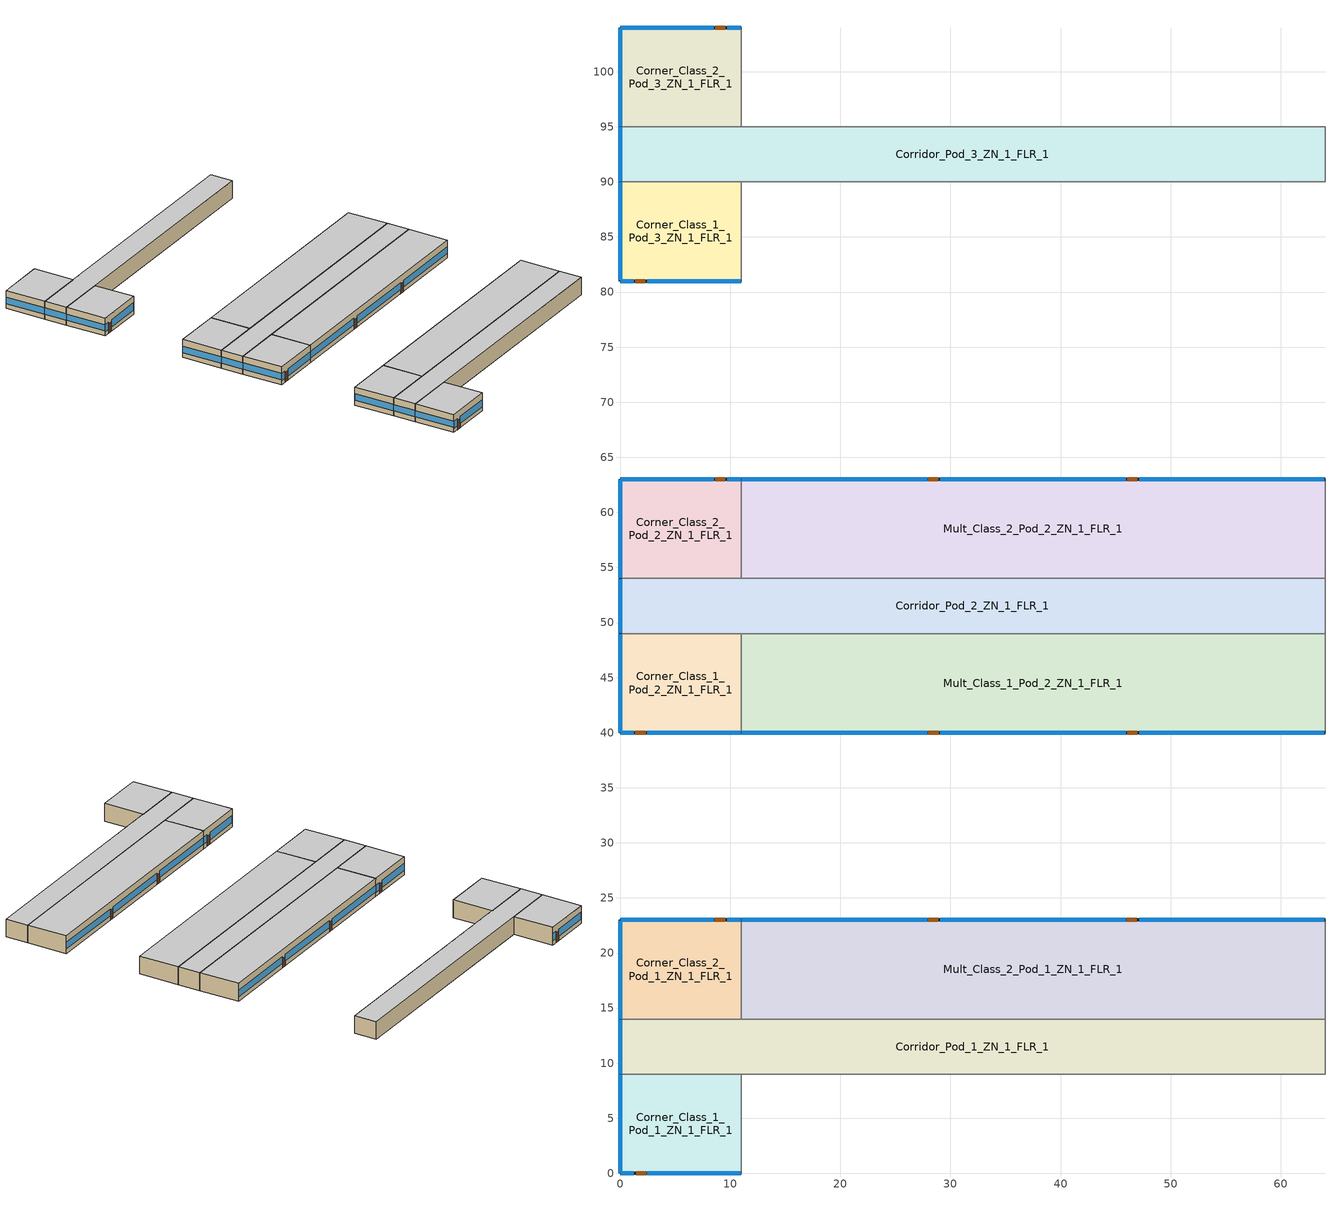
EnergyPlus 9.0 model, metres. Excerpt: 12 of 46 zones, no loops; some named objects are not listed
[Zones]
Corner_Class_1_Pod_1_ZN_1_FLR_1
 floor ground (Corner_Class_1_Pod_1_ZN_1_FLR_1_Floor_Ffactor): 0,9 11,9 11,0 0,0 z0
 wall outside (nonres_ext_wall): 0,9 0,0 11,0 z0:4
 wall to Mult_Class_1_Pod_1_ZN_1_FLR_1 (int_wall): 11,0 11,9 z0:4
 wall to Corridor_Pod_1_ZN_1_FLR_1 (int_wall): 11,9 0,9 z0:4
 window (NonresWindow_U_0.57_SHGC_0.25): 0.05,0 1.27,0 / 2.49,0 10.95,0 z0.92:2.51; 0,8.95 0,0.05 z1.1:2.52
 door (Swinging Door_con): 1.46,0 2.37,0 z0:2.13
 ceiling to Corner_Class_1_Pod_1_ZN_1_FLR_2 (int_slab_ceiling): 0,0 11,0 11,9 0,9 z4
Corridor_Pod_1_ZN_1_FLR_1
 floor ground (Corridor_Pod_1_ZN_1_FLR_1_Floor_Ffactor): 0,14 64,14 64,9 0,9 z0
 wall outside (nonres_ext_wall): 0,14 0,9 z0:4
 wall to Mult_Class_1_Pod_1_ZN_1_FLR_1 (int_wall): 11,9 64,9 z0:4
 wall to Lobby_ZN_1_FLR_1 (int_wall): 64,9 64,14 z0:4
 wall to Mult_Class_2_Pod_1_ZN_1_FLR_1 (int_wall): 64,14 11,14 z0:4
 wall to Corner_Class_2_Pod_1_ZN_1_FLR_1 (int_wall): 11,14 0,14 z0:4
 window (NonresWindow_U_0.57_SHGC_0.25): 0,13.95 0,9.05 z1.1:2.53
 ceiling to Corridor_Pod_1_ZN_1_FLR_2 (int_slab_ceiling): 0,9 64,9 64,14 0,14 z4
Corner_Class_2_Pod_1_ZN_1_FLR_1
 floor ground (Corner_Class_2_Pod_1_ZN_1_FLR_1_Floor_Ffactor): 0,23 11,23 11,14 0,14 z0
 wall outside (nonres_ext_wall): 11,23 0,23 0,14 z0:4
 wall to Mult_Class_2_Pod_1_ZN_1_FLR_1 (int_wall): 11,14 11,23 z0:4
 window (NonresWindow_U_0.57_SHGC_0.25): 0,22.95 0,14.05 z1.1:2.52; 10.95,23 9.73,23 / 8.51,23 0.05,23 z0.92:2.51
 door (Swinging Door_con): 9.53,23 8.62,23 z0:2.13
 ceiling to Corner_Class_2_Pod_1_ZN_1_FLR_2 (int_slab_ceiling): 0,14 11,14 11,23 0,23 z4
Mult_Class_2_Pod_1_ZN_1_FLR_1
 floor ground (Mult_Class_2_Pod_1_ZN_1_FLR_1_Floor_Ffactor): 11,23 64,23 64,14 11,14 z0
 wall outside (nonres_ext_wall): 64,23 11,23 z0:4
 wall to Main_Corridor_ZN_1_FLR_1 (int_wall): 64,14 64,23 z0:4
 window (NonresWindow_U_0.57_SHGC_0.25): 63.95,23 47.13,23 / 45.91,23 29.09,23 / 27.87,23 11.05,23 z1.03:2.5
 door (Swinging Door_con): 46.93,23 46.01,23 / 28.91,23 28,23 z0:2.13
 ceiling to Mult_Class_2_Pod_1_ZN_1_FLR_2 (int_slab_ceiling): 11,14 64,14 64,23 11,23 z4
Corner_Class_1_Pod_2_ZN_1_FLR_1
 floor ground (Corner_Class_1_Pod_2_ZN_1_FLR_1_Floor_Ffactor): 0,49 11,49 11,40 0,40 z0
 wall outside (nonres_ext_wall): 0,49 0,40 11,40 z0:4
 wall to Mult_Class_1_Pod_2_ZN_1_FLR_1 (int_wall): 11,40 11,49 z0:4
 wall to Corridor_Pod_2_ZN_1_FLR_1 (int_wall): 11,49 0,49 z0:4
 window (NonresWindow_U_0.57_SHGC_0.25): 0,48.95 0,40.05 z1.1:2.52; 0.05,40 1.27,40 / 2.49,40 10.95,40 z0.92:2.51
 door (Swinging Door_con): 1.41,40 2.32,40 z0:2.13
 ceiling to Corner_Class_1_Pod_2_ZN_1_FLR_2 (int_slab_ceiling): 0,40 11,40 11,49 0,49 z4
Mult_Class_1_Pod_2_ZN_1_FLR_1
 floor ground (Mult_Class_1_Pod_2_ZN_1_FLR_1_Floor_Ffactor): 11,49 64,49 64,40 11,40 z0
 wall outside (nonres_ext_wall): 11,40 64,40 z0:4
 wall to Main_Corridor_ZN_1_FLR_1 (int_wall): 64,40 64,49 z0:4
 wall to Corridor_Pod_2_ZN_1_FLR_1 (int_wall): 64,49 11,49 z0:4
 window (NonresWindow_U_0.57_SHGC_0.25): 11.05,40 27.87,40 / 29.09,40 45.91,40 / 47.13,40 63.95,40 z1.03:2.5
 door (Swinging Door_con): 28,40 28.92,40 / 46.06,40 46.97,40 z0:2.13
 ceiling to Mult_Class_1_Pod_2_ZN_1_FLR_2 (int_slab_ceiling): 11,40 64,40 64,49 11,49 z4
Corridor_Pod_2_ZN_1_FLR_1
 floor ground (Corridor_Pod_2_ZN_1_FLR_1_Floor_Ffactor): 0,54 64,54 64,49 0,49 z0
 wall outside (nonres_ext_wall): 0,54 0,49 z0:4
 wall to Main_Corridor_ZN_1_FLR_1 (int_wall): 64,49 64,54 z0:4
 wall to Mult_Class_2_Pod_2_ZN_1_FLR_1 (int_wall): 64,54 11,54 z0:4
 wall to Corner_Class_2_Pod_2_ZN_1_FLR_1 (int_wall): 11,54 0,54 z0:4
 window (NonresWindow_U_0.57_SHGC_0.25): 0,53.95 0,49.05 z1.1:2.53
 ceiling to Corridor_Pod_2_ZN_1_FLR_2 (int_slab_ceiling): 0,49 64,49 64,54 0,54 z4
Corner_Class_2_Pod_2_ZN_1_FLR_1
 floor ground (Corner_Class_2_Pod_2_ZN_1_FLR_1_Floor_Ffactor): 0,63 11,63 11,54 0,54 z0
 wall outside (nonres_ext_wall): 11,63 0,63 0,54 z0:4
 wall to Mult_Class_2_Pod_2_ZN_1_FLR_1 (int_wall): 11,54 11,63 z0:4
 window (NonresWindow_U_0.57_SHGC_0.25): 0,62.95 0,54.05 z1.1:2.52; 10.95,63 9.73,63 / 8.51,63 0.05,63 z0.92:2.51
 door (Swinging Door_con): 9.57,63 8.65,63 z0:2.13
 ceiling to Corner_Class_2_Pod_2_ZN_1_FLR_2 (int_slab_ceiling): 0,54 11,54 11,63 0,63 z4
Mult_Class_2_Pod_2_ZN_1_FLR_1
 floor ground (Mult_Class_2_Pod_2_ZN_1_FLR_1_Floor_Ffactor): 11,63 64,63 64,54 11,54 z0
 wall outside (nonres_ext_wall): 64,63 11,63 z0:4
 wall to Main_Corridor_ZN_1_FLR_1 (int_wall): 64,54 64,63 z0:4
 window (NonresWindow_U_0.57_SHGC_0.25): 63.95,63 47.13,63 / 27.87,63 11.05,63 / 45.91,63 29.09,63 z1.03:2.5
 door (Swinging Door_con): 46.97,63 46.06,63 / 28.89,63 27.98,63 z0:2.13
 ceiling to Mult_Class_2_Pod_2_ZN_1_FLR_2 (int_slab_ceiling): 11,54 64,54 64,63 11,63 z4
Corner_Class_1_Pod_3_ZN_1_FLR_1
 floor ground (Corner_Class_1_Pod_3_ZN_1_FLR_1_Floor_Ffactor): 0,90 11,90 11,81 0,81 z0
 wall outside (nonres_ext_wall): 0,90 0,81 11,81 z0:4
 wall to Mult_Class_1_Pod_3_ZN_1_FLR_1 (int_wall): 11,81 11,90 z0:4
 wall to Corridor_Pod_3_ZN_1_FLR_1 (int_wall): 11,90 0,90 z0:4
 window (NonresWindow_U_0.57_SHGC_0.25): 0,89.95 0,81.05 z1.1:2.52; 0.05,81 1.27,81 / 2.49,81 10.95,81 z0.92:2.51
 door (Swinging Door_con): 1.4,81 2.31,81 z0:2.13
 ceiling to Corner_Class_1_Pod_3_ZN_1_FLR_2 (int_slab_ceiling): 0,81 11,81 11,90 0,90 z4
Corridor_Pod_3_ZN_1_FLR_1
 floor ground (Corridor_Pod_3_ZN_1_FLR_1_Floor_Ffactor): 0,95 64,95 64,90 0,90 z0
 wall outside (nonres_ext_wall): 0,95 0,90 z0:4
 wall to Mult_Class_1_Pod_3_ZN_1_FLR_1 (int_wall): 11,90 64,90 z0:4
 wall to Bathrooms_ZN_1_FLR_1 (int_wall): 64,90 64,95 z0:4
 wall to Mult_Class_2_Pod_3_ZN_1_FLR_1 (int_wall): 64,95 11,95 z0:4
 wall to Corner_Class_2_Pod_3_ZN_1_FLR_1 (int_wall): 11,95 0,95 z0:4
 window (NonresWindow_U_0.57_SHGC_0.25): 0,94.95 0,90.05 z1.1:2.53
 ceiling to Corridor_Pod_3_ZN_1_FLR_2 (int_slab_ceiling): 0,90 64,90 64,95 0,95 z4
Corner_Class_2_Pod_3_ZN_1_FLR_1
 floor ground (Corner_Class_2_Pod_3_ZN_1_FLR_1_Floor_Ffactor): 0,104 11,104 11,95 0,95 z0
 wall outside (nonres_ext_wall): 11,104 0,104 0,95 z0:4
 wall to Mult_Class_2_Pod_3_ZN_1_FLR_1 (int_wall): 11,95 11,104 z0:4
 window (NonresWindow_U_0.57_SHGC_0.25): 0,103.95 0,95.05 z1.1:2.52; 10.95,104 9.73,104 / 8.51,104 0.05,104 z0.92:2.51
 door (Swinging Door_con): 9.55,104 8.64,104 z0:2.13
 ceiling to Corner_Class_2_Pod_3_ZN_1_FLR_2 (int_slab_ceiling): 0,95 11,95 11,104 0,104 z4
[Building]
SchoolSecondary: North Axis {deg}=0; Terrain=City; Loads Convergence Tolerance Value=0.04; Temperature Convergence Tolerance Value {deltaC}=0.2; Solar Distribution=FullInteriorAndExterior; Maximum Number of Warmup Days=25; Minimum Number of Warmup Days=6
[Site:Location]
Site:Location=New.Delhi-Safdarjung.AP_Delhi_IND WMO=421820; Latitude {N+ S-}=28.58; Longitude {W- E+}=77.2; Time Zone Relative to GMT {GMT+/-}=5.5; Elevation {m}=216
[SizingPeriod:DesignDay] Day of Month=21; Dry-Bulb Temperature Range Modifier Type=DefaultMultipliers; Humidity Condition Type=Wetbulb; Barometric Pressure {Pa}=98757; Rain {Yes/No}=No; Snow on ground {Yes/No}=No; Daylight Savings Time Indicator=No
Name | Month | Day Type | Maximum Dry-Bulb Temperature {C} | Daily Dry-Bulb Temperature Range {C} | Wetbulb at Maximum Dry-Bulb {C} | Wind Speed {m/s} design conditions vs. traditional 6.71 m/s (15 mph) | Wind Direction {Degrees; N=0, S=180} | Solar Model Indicator | Clearness {0.0 to 1.1} | Wind Speed {m/s} design conditions vs. traditional 3.35 m/s (7mph) | ASHRAE Clear Sky Optical Depth for Beam Irradiance (taub) | ASHRAE Clear Sky Optical Depth for Diffuse Irradiance (taud)
New.Delhi-Safdarjung.AP_Delhi_IND Ann Htg 99.6% Condns DB | 1 | WinterDesignDay | 6.3 | 0 | 6.3 | 0.5 | 270 | ASHRAEClearSky | 0
New.Delhi-Safdarjung.AP_Delhi_IND Ann Clg .4% Condns DB=>MWB | 6 | SummerDesignDay | 42 | 9.7 | 22.2 |  | 320 | ASHRAETau |  | 3.2 | 1.021 | 1.179
[Site:WaterMainsTemperature]
Calculation Method=CORRELATION; Annual average outdoor air temperature {C}=24.8417; Maximum difference in monthly average outdoor air temperatures {C}=20.2
[Site:GroundTemperature:FCfactorMethod]
January Ground Temperature {C}=25.1; February Ground Temperature {C}=19.6; March Ground Temperature {C}=14.5; April Ground Temperature {C}=13.4; May Ground Temperature {C}=17; June Ground Temperature {C}=22.4; July Ground Temperature {C}=29.1; August Ground Temperature {C}=33; September Ground Temperature {C}=33.6; October Ground Temperature {C}=31.7; November Ground Temperature {C}=30; December Ground Temperature {C}=28.7
[Material:NoMass]
Opaque Door panel_con: MediumRough, 0.251572, 0.9, 0.7, 0.7
CP02 CARPET PAD: VeryRough, 0.21648, 0.9, 0.7, 0.8
Nonres_Exterior_Wall_Insulation: MediumSmooth, 1.03652, 0.9, 0.7, 0.7
[Construction]
Swinging Door_con: Opaque Door panel_con
InteriorFurnishings: Std Wood 6inch
int_wall: G01 13mm gypsum board, G01 13mm gypsum board
int_slab_ceiling: CP02 CARPET PAD, 100mm Normalweight concrete floor
nonres_ext_wall: F07 25mm stucco, G01 16mm gypsum board, Nonres_Exterior_Wall_Insulation, G01 16mm gypsum board
NonresWindow_U_0.57_SHGC_0.25: Nonres Window Glazing Layer
[Material]
Name | Roughness | Thickness {m} | Conductivity {W/m-K} | Density {kg/m3} | Specific Heat {J/kg-K} | Thermal Absorptance | Solar Absorptance | Visible Absorptance | Absorptance:Thermal | Absorptance:Solar | Absorptance:Visible
Std Wood 6inch | MediumSmooth | 0.15 | 0.12 | 540 | 1210 | 0.9 | 0.7 | 0.7
F07 25mm stucco | Smooth | 0.0254 | 0.72 | 1856 | 840 | 0.9 | 0.7 | 0.7
G01 13mm gypsum board | Smooth | 0.0127 | 0.16 | 800 | 1090 |  |  |  | 0.9 | 0.7 | 0.5
G01 16mm gypsum board | MediumSmooth | 0.0159 | 0.16 | 800 | 1090
100mm Normalweight concrete floor | MediumRough | 0.1016 | 2.31 | 2322 | 832
[WindowMaterial:SimpleGlazingSystem]
Nonres Window Glazing Layer: U-Factor {W/m2-K}=3.23661; Solar Heat Gain Coefficient=0.25; Visible Transmittance=0.275
[Construction:FfactorGroundFloor] F-Factor=1.26363
Name | Area | PerimeterExposed
Corner_Class_1_Pod_1_ZN_1_FLR_1_Floor_Ffactor; Corner_Class_2_Pod_1_ZN_1_FLR_1_Floor_Ffactor; Corner_Class_1_Pod_2_ZN_1_FLR_1_Floor_Ffactor; Corner_Class_2_Pod_2_ZN_1_FLR_1_Floor_Ffactor; Corner_Class_1_Pod_3_ZN_1_FLR_1_Floor_Ffactor; Corner_Class_2_Pod_3_ZN_1_FLR_1_Floor_Ffactor | 99 | 20
Corridor_Pod_1_ZN_1_FLR_1_Floor_Ffactor; Corridor_Pod_2_ZN_1_FLR_1_Floor_Ffactor; Corridor_Pod_3_ZN_1_FLR_1_Floor_Ffactor | 320 | 5
Mult_Class_2_Pod_1_ZN_1_FLR_1_Floor_Ffactor; Mult_Class_1_Pod_2_ZN_1_FLR_1_Floor_Ffactor; Mult_Class_2_Pod_2_ZN_1_FLR_1_Floor_Ffactor | 477 | 53
[Zone] Type=1; Multiplier=1; Ceiling Height {m}=4; Floor Area {m2}=autocalculate; Part of Total Floor Area=Yes
Name | Volume {m3}
Corner_Class_1_Pod_1_ZN_1_FLR_1; Corner_Class_2_Pod_1_ZN_1_FLR_1; Corner_Class_1_Pod_2_ZN_1_FLR_1; Corner_Class_2_Pod_2_ZN_1_FLR_1; Corner_Class_1_Pod_3_ZN_1_FLR_1; Corner_Class_2_Pod_3_ZN_1_FLR_1 | 396
Corridor_Pod_1_ZN_1_FLR_1; Corridor_Pod_2_ZN_1_FLR_1; Corridor_Pod_3_ZN_1_FLR_1 | 1280
Mult_Class_2_Pod_1_ZN_1_FLR_1; Mult_Class_1_Pod_2_ZN_1_FLR_1; Mult_Class_2_Pod_2_ZN_1_FLR_1 | 1908
[InternalMass] Construction=InteriorFurnishings
Name | Zone | Surface Area {m2}
Corner_Class_1_Pod_1_ZN_1_FLR_1_InternalMass_1 | Corner_Class_1_Pod_1_ZN_1_FLR_1 | 198
Corridor_Pod_1_ZN_1_FLR_1_InternalMass_1 | Corridor_Pod_1_ZN_1_FLR_1 | 640
Corner_Class_2_Pod_1_ZN_1_FLR_1_InternalMass_1 | Corner_Class_2_Pod_1_ZN_1_FLR_1 | 198
Mult_Class_2_Pod_1_ZN_1_FLR_1_InternalMass_1 | Mult_Class_2_Pod_1_ZN_1_FLR_1 | 954
Corner_Class_1_Pod_2_ZN_1_FLR_1_InternalMass_1 | Corner_Class_1_Pod_2_ZN_1_FLR_1 | 198
Mult_Class_1_Pod_2_ZN_1_FLR_1_InternalMass_1 | Mult_Class_1_Pod_2_ZN_1_FLR_1 | 954
Corridor_Pod_2_ZN_1_FLR_1_InternalMass_1 | Corridor_Pod_2_ZN_1_FLR_1 | 640
Corner_Class_2_Pod_2_ZN_1_FLR_1_InternalMass_1 | Corner_Class_2_Pod_2_ZN_1_FLR_1 | 198
Mult_Class_2_Pod_2_ZN_1_FLR_1_InternalMass_1 | Mult_Class_2_Pod_2_ZN_1_FLR_1 | 954
Corner_Class_1_Pod_3_ZN_1_FLR_1_InternalMass_1 | Corner_Class_1_Pod_3_ZN_1_FLR_1 | 198
Corridor_Pod_3_ZN_1_FLR_1_InternalMass_1 | Corridor_Pod_3_ZN_1_FLR_1 | 640
Corner_Class_2_Pod_3_ZN_1_FLR_1_InternalMass_1 | Corner_Class_2_Pod_3_ZN_1_FLR_1 | 198
[People] Number of People Schedule=BLDG_OCC_SCH; Fraction Radiant=0.3; Sensible Heat Fraction=AUTOCALCULATE; Activity Level Schedule=ACTIVITY_SCH; Enable ASHRAE 55 Comfort Warnings=No; Mean Radiant Temperature Calculation Type=ZoneAveraged; Work Efficiency Schedule=WORK_EFF_SCH; Clothing Insulation Calculation Method=ClothingInsulationSchedule; Clothing Insulation Schedule=CLOTHING_SCH; Air Velocity Schedule=AIR_VELO_SCH; Thermal Comfort Model 1 Type=FANGER
Name | Zone or ZoneList | Number of People Calculation Method | Zone Floor Area per Person {m2/person}
Corner_Class_1_Pod_1_ZN_1_FLR_1 | Corner_Class_1_Pod_1_ZN_1_FLR_1 | Area/Person | 2.654
Corridor_Pod_1_ZN_1_FLR_1 | Corridor_Pod_1_ZN_1_FLR_1 | People
Corner_Class_2_Pod_1_ZN_1_FLR_1 | Corner_Class_2_Pod_1_ZN_1_FLR_1 | Area/Person | 2.654
Mult_Class_2_Pod_1_ZN_1_FLR_1 | Mult_Class_2_Pod_1_ZN_1_FLR_1 | Area/Person | 2.654
Corner_Class_1_Pod_2_ZN_1_FLR_1 | Corner_Class_1_Pod_2_ZN_1_FLR_1 | Area/Person | 2.654
Mult_Class_1_Pod_2_ZN_1_FLR_1 | Mult_Class_1_Pod_2_ZN_1_FLR_1 | Area/Person | 2.654
Corridor_Pod_2_ZN_1_FLR_1 | Corridor_Pod_2_ZN_1_FLR_1 | People
Corner_Class_2_Pod_2_ZN_1_FLR_1 | Corner_Class_2_Pod_2_ZN_1_FLR_1 | Area/Person | 2.654
Mult_Class_2_Pod_2_ZN_1_FLR_1 | Mult_Class_2_Pod_2_ZN_1_FLR_1 | Area/Person | 2.654
Corner_Class_1_Pod_3_ZN_1_FLR_1 | Corner_Class_1_Pod_3_ZN_1_FLR_1 | Area/Person | 2.654
Corridor_Pod_3_ZN_1_FLR_1 | Corridor_Pod_3_ZN_1_FLR_1 | People
Corner_Class_2_Pod_3_ZN_1_FLR_1 | Corner_Class_2_Pod_3_ZN_1_FLR_1 | Area/Person | 2.654
[Lights] Design Level Calculation Method=Watts/Area; Return Air Fraction=0; Fraction Radiant=0.37; Fraction Visible=0.2; Fraction Replaceable=1; Return Air Fraction Calculated from Plenum Temperature=No
Name | Zone or ZoneList | Schedule | Watts per Zone Floor Area {W/m2}
Corner_Class_1_Pod_1_ZN_1_FLR_1_Lights | Corner_Class_1_Pod_1_ZN_1_FLR_1 | BLDG_LIGHT_CLASSROOM_SCH | 13.3472
Corridor_Pod_1_ZN_1_FLR_1_Lights | Corridor_Pod_1_ZN_1_FLR_1 | BLDG_LIGHT_CORRIDOR_SCH | 7.10418
Corner_Class_2_Pod_1_ZN_1_FLR_1_Lights | Corner_Class_2_Pod_1_ZN_1_FLR_1 | BLDG_LIGHT_CLASSROOM_SCH | 13.3472
Mult_Class_2_Pod_1_ZN_1_FLR_1_Lights | Mult_Class_2_Pod_1_ZN_1_FLR_1 | BLDG_LIGHT_CLASSROOM_SCH | 13.3472
Corner_Class_1_Pod_2_ZN_1_FLR_1_Lights | Corner_Class_1_Pod_2_ZN_1_FLR_1 | BLDG_LIGHT_CLASSROOM_SCH | 13.3472
Mult_Class_1_Pod_2_ZN_1_FLR_1_Lights | Mult_Class_1_Pod_2_ZN_1_FLR_1 | BLDG_LIGHT_CLASSROOM_SCH | 13.3472
Corridor_Pod_2_ZN_1_FLR_1_Lights | Corridor_Pod_2_ZN_1_FLR_1 | BLDG_LIGHT_CORRIDOR_SCH | 7.10418
Corner_Class_2_Pod_2_ZN_1_FLR_1_Lights | Corner_Class_2_Pod_2_ZN_1_FLR_1 | BLDG_LIGHT_CLASSROOM_SCH | 13.3472
Mult_Class_2_Pod_2_ZN_1_FLR_1_Lights | Mult_Class_2_Pod_2_ZN_1_FLR_1 | BLDG_LIGHT_CLASSROOM_SCH | 13.3472
Corner_Class_1_Pod_3_ZN_1_FLR_1_Lights | Corner_Class_1_Pod_3_ZN_1_FLR_1 | BLDG_LIGHT_CLASSROOM_SCH | 13.3472
Corridor_Pod_3_ZN_1_FLR_1_Lights | Corridor_Pod_3_ZN_1_FLR_1 | BLDG_LIGHT_CORRIDOR_SCH | 7.10418
Corner_Class_2_Pod_3_ZN_1_FLR_1_Lights | Corner_Class_2_Pod_3_ZN_1_FLR_1 | BLDG_LIGHT_CLASSROOM_SCH | 13.3472
[ElectricEquipment] Schedule=BLDG_EQUIP_SCH; Design Level Calculation Method=EquipmentLevel; Fraction Latent=0; Fraction Radiant=0.5; Fraction Lost=0
Name | Zone or ZoneList | Design Level {W}
Corner_Class_1_Pod_1_ZN_1_FLR_1_PlugMisc_Equip | Corner_Class_1_Pod_1_ZN_1_FLR_1 | 990
Corridor_Pod_1_ZN_1_FLR_1_PlugMisc_Equip | Corridor_Pod_1_ZN_1_FLR_1 | 1280
Corner_Class_2_Pod_1_ZN_1_FLR_1_PlugMisc_Equip | Corner_Class_2_Pod_1_ZN_1_FLR_1 | 990
Mult_Class_2_Pod_1_ZN_1_FLR_1_PlugMisc_Equip | Mult_Class_2_Pod_1_ZN_1_FLR_1 | 4770
Corner_Class_1_Pod_2_ZN_1_FLR_1_PlugMisc_Equip | Corner_Class_1_Pod_2_ZN_1_FLR_1 | 990
Mult_Class_1_Pod_2_ZN_1_FLR_1_PlugMisc_Equip | Mult_Class_1_Pod_2_ZN_1_FLR_1 | 4770
Corridor_Pod_2_ZN_1_FLR_1_PlugMisc_Equip | Corridor_Pod_2_ZN_1_FLR_1 | 1280
Corner_Class_2_Pod_2_ZN_1_FLR_1_PlugMisc_Equip | Corner_Class_2_Pod_2_ZN_1_FLR_1 | 990
Mult_Class_2_Pod_2_ZN_1_FLR_1_PlugMisc_Equip | Mult_Class_2_Pod_2_ZN_1_FLR_1 | 4770
Corner_Class_1_Pod_3_ZN_1_FLR_1_PlugMisc_Equip | Corner_Class_1_Pod_3_ZN_1_FLR_1 | 990
Corridor_Pod_3_ZN_1_FLR_1_PlugMisc_Equip | Corridor_Pod_3_ZN_1_FLR_1 | 1280
Corner_Class_2_Pod_3_ZN_1_FLR_1_PlugMisc_Equip | Corner_Class_2_Pod_3_ZN_1_FLR_1 | 990
[Daylighting:Controls] Daylighting Method=SplitFlux; Lighting Control Type=Stepped; Minimum Input Power Fraction for Continuous or ContinuousOff Dimming Control=0.3; Minimum Light Output Fraction for Continuous or ContinuousOff Dimming Control=0.2; Number of Stepped Control Steps=3; Probability Lighting will be Reset When Needed in Manual Stepped Control=1; Maximum Allowable Discomfort Glare Index=22; Illuminance Setpoint at Reference Point 1 {lux}=377; Illuminance Setpoint at Reference Point 2 {lux}=377
Name | Zone | Glare Calculation Daylighting Reference Point | Glare Calculation Azimuth Angle of View Direction Clockwise from Zone y-Axis {deg} | Daylighting Reference Point 1 | Fraction of Zone Controlled by Reference Point 1 | Daylighting Reference Point 2 | Fraction of Zone Controlled by Reference Point 2
Corner_Class_1_Pod_1_ZN_1_FLR_1_DaylCtrl | Corner_Class_1_Pod_1_ZN_1_FLR_1 | Corner_Class_1_Pod_1_ZN_1_FLR_1_DaylRefPt1 | 180 | Corner_Class_1_Pod_1_ZN_1_FLR_1_DaylRefPt1 | 0.56 | Corner_Class_1_Pod_1_ZN_1_FLR_1_DaylRefPt2 | 0.2
Corner_Class_2_Pod_1_ZN_1_FLR_1_DaylCtrl | Corner_Class_2_Pod_1_ZN_1_FLR_1 | Corner_Class_2_Pod_1_ZN_1_FLR_1_DaylRefPt1 | 270 | Corner_Class_2_Pod_1_ZN_1_FLR_1_DaylRefPt1 | 0.56 | Corner_Class_2_Pod_1_ZN_1_FLR_1_DaylRefPt2 | 0.2
Mult_Class_2_Pod_1_ZN_1_FLR_1_DaylCtrl | Mult_Class_2_Pod_1_ZN_1_FLR_1 | Mult_Class_2_Pod_1_ZN_1_FLR_1_DaylRefPt1 | 0 | Mult_Class_2_Pod_1_ZN_1_FLR_1_DaylRefPt1 | 0.28 | Mult_Class_2_Pod_1_ZN_1_FLR_1_DaylRefPt2 | 0.28
Corner_Class_1_Pod_2_ZN_1_FLR_1_DaylCtrl | Corner_Class_1_Pod_2_ZN_1_FLR_1 | Corner_Class_1_Pod_2_ZN_1_FLR_1_DaylRefPt1 | 180 | Corner_Class_1_Pod_2_ZN_1_FLR_1_DaylRefPt1 | 0.56 | Corner_Class_1_Pod_2_ZN_1_FLR_1_DaylRefPt2 | 0.2
Mult_Class_1_Pod_2_ZN_1_FLR_1_DaylCtrl | Mult_Class_1_Pod_2_ZN_1_FLR_1 | Mult_Class_1_Pod_2_ZN_1_FLR_1_DaylRefPt1 | 180 | Mult_Class_1_Pod_2_ZN_1_FLR_1_DaylRefPt1 | 0.28 | Mult_Class_1_Pod_2_ZN_1_FLR_1_DaylRefPt2 | 0.28
Corner_Class_2_Pod_2_ZN_1_FLR_1_DaylCtrl | Corner_Class_2_Pod_2_ZN_1_FLR_1 | Corner_Class_2_Pod_2_ZN_1_FLR_1_DaylRefPt1 | 270 | Corner_Class_2_Pod_2_ZN_1_FLR_1_DaylRefPt1 | 0.56 | Corner_Class_2_Pod_2_ZN_1_FLR_1_DaylRefPt2 | 0.2
Mult_Class_2_Pod_2_ZN_1_FLR_1_DaylCtrl | Mult_Class_2_Pod_2_ZN_1_FLR_1 | Mult_Class_2_Pod_2_ZN_1_FLR_1_DaylRefPt1 | 0 | Mult_Class_2_Pod_2_ZN_1_FLR_1_DaylRefPt1 | 0.28 | Mult_Class_2_Pod_2_ZN_1_FLR_1_DaylRefPt2 | 0.28
Corner_Class_1_Pod_3_ZN_1_FLR_1_DaylCtrl | Corner_Class_1_Pod_3_ZN_1_FLR_1 | Corner_Class_1_Pod_3_ZN_1_FLR_1_DaylRefPt1 | 180 | Corner_Class_1_Pod_3_ZN_1_FLR_1_DaylRefPt1 | 0.56 | Corner_Class_1_Pod_3_ZN_1_FLR_1_DaylRefPt2 | 0.2
Corner_Class_2_Pod_3_ZN_1_FLR_1_DaylCtrl | Corner_Class_2_Pod_3_ZN_1_FLR_1 | Corner_Class_2_Pod_3_ZN_1_FLR_1_DaylRefPt1 | 270 | Corner_Class_2_Pod_3_ZN_1_FLR_1_DaylRefPt1 | 0.56 | Corner_Class_2_Pod_3_ZN_1_FLR_1_DaylRefPt2 | 0.2
[ZoneInfiltration:DesignFlowRate] Schedule=INFIL_SCH_PNNL; Design Flow Rate Calculation Method=Flow/ExteriorArea; Flow per Exterior Surface Area {m3/s-m2}=0.00056896; Constant Term Coefficient=0; Temperature Term Coefficient=0; Velocity Term Coefficient=0.224; Velocity Squared Term Coefficient=0
Name | Zone or ZoneList
Corner_Class_1_Pod_1_ZN_1_FLR_1_Infiltration | Corner_Class_1_Pod_1_ZN_1_FLR_1
Corridor_Pod_1_ZN_1_FLR_1_Infiltration | Corridor_Pod_1_ZN_1_FLR_1
Corner_Class_2_Pod_1_ZN_1_FLR_1_Infiltration | Corner_Class_2_Pod_1_ZN_1_FLR_1
Mult_Class_2_Pod_1_ZN_1_FLR_1_Infiltration | Mult_Class_2_Pod_1_ZN_1_FLR_1
Corner_Class_1_Pod_2_ZN_1_FLR_1_Infiltration | Corner_Class_1_Pod_2_ZN_1_FLR_1
Mult_Class_1_Pod_2_ZN_1_FLR_1_Infiltration | Mult_Class_1_Pod_2_ZN_1_FLR_1
Corridor_Pod_2_ZN_1_FLR_1_Infiltration | Corridor_Pod_2_ZN_1_FLR_1
Corner_Class_2_Pod_2_ZN_1_FLR_1_Infiltration | Corner_Class_2_Pod_2_ZN_1_FLR_1
Mult_Class_2_Pod_2_ZN_1_FLR_1_Infiltration | Mult_Class_2_Pod_2_ZN_1_FLR_1
Corner_Class_1_Pod_3_ZN_1_FLR_1_Infiltration | Corner_Class_1_Pod_3_ZN_1_FLR_1
Corridor_Pod_3_ZN_1_FLR_1_Infiltration | Corridor_Pod_3_ZN_1_FLR_1
Corner_Class_2_Pod_3_ZN_1_FLR_1_Infiltration | Corner_Class_2_Pod_3_ZN_1_FLR_1
[Exterior:Lights] Control Option=AstronomicalClock
Name | Schedule | Design Level {W}
Exterior_Lights_a | Exterior_lighting_schedule_a | 441.8
Exterior_Lights_b | Exterior_lighting_schedule_b | 8552
[AvailabilityManager:NightCycle] Applicability Schedule=Always_On; Fan Schedule=HVACOperationSchd; Control Type=CycleOnAny; Thermostat Tolerance {deltaC}=1; Cycling Run Time Control Type=FixedRunTime; Cycling Run Time {s}=1800
VAV_POD_1 Availability Manager; VAV_POD_2 Availability Manager; VAV_POD_3 Availability Manager; VAV_OTHER Availability Manager; PSZ-AC_1:5 Availability Manager; PSZ-AC_2:6 Availability Manager; PSZ-AC_3:7 Availability Manager; PSZ-AC_4:8 Availability Manager; PSZ-AC_5:9 Availability Manager
[Refrigeration:CompressorRack] Heat Rejection Location=ZONE; Design Condenser Fan Power {W}=750; Condenser Type=AIRCOOLED
Name | Design Compressor Rack COP {W/W} | Compressor Rack COP Function of Temperature Curve | Condenser Fan Power Function of Temperature Curve | Refrigeration Case Name or WalkIn Name or CaseAndWalkInList
RACK1 | 1.5 | RACK1_RackCOPfTCurve | RACK1_RackCondFanCurve2 | RACK1CaseList
RACK2 | 3 | RACK2_RackCOPfTCurve |  | RACK2CaseList
[EnergyManagementSystem:Sensor]
Name | Output:Variable or Output:Meter | Output:Variable or Output:Meter Index Key
Facility_Int_LTG | InteriorLights:Electricity
OAT_F | Site Outdoor Air Drybulb Temperature
OAT | Site Outdoor Air Drybulb Temperature | Environment
[EnergyManagementSystem:GlobalVariable]
Wired_LTG
BoilerType; CapRated; EtRated; PLRx; Ecx; SkinLossRate
[EnergyManagementSystem:Program]
Transformer_Load_Prog: SET Wired_LTG = Facility_Int_LTG*0.0194
SetBoilerPar: SET CapRated =  498018.91; SET EtRated =  0.8; SET CapRated = (CapRated *3.412)/1000; SET SkinLossRate = 0.02; SET BoilerType = 1; IF BoilerType  == 1; IF CapRated >10000; SET PLRx = 0.2; ELSEIF CapRated >5000; SET PLRx = 0.25; ELSEIF CapRated >1000; SET PLRx = 0.33; ELSE; SET BoilerType = 2; SET PLRx = 0.2; ENDIF; ELSE; SET PLRx = 0.2; ENDIF; IF BoilerType == 1; SET CurveX = 0.975 + 0.305 * PLRx - 0.527 * (PLRx^2) + 0.249 * (PLRx^3); ELSE; SET CurveX = 0.907 + 0.320 * PLRx - 0.420 * (PLRx^2) + 0.193 * (PLRx^3); ENDIF; SET LoadX = CapRated * PLRx; SET Etx = CurveX * EtRated; SET InputEx = LoadX/Etx; SET SkinEx = CapRated * SkinLossRate; SET Ecx = (LoadX + SkinEx)/InputEx
SetBoilerCurve: IF BoilerPLR >= PLRx; IF BoilerType == 1; SET BoilerCurve = 0.975 + 0.305*BoilerPLR - 0.527*(BoilerPLR^2) + 0.249*(BoilerPLR^3); ELSE; SET BoilerCurve = 0.907 + 0.320*BoilerPLR - 0.420*(BoilerPLR^2) + 0.193*(BoilerPLR^3); ENDIF; ELSE; IF BoilerPLR == 0; SET BoilerCurve = NULL; ELSE; IF BoilerPLR <0.05; SET BoilerCurve = (0.05/(0.05 + SkinLossRate)) * (Ecx/EtRated); ELSE; SET BoilerCurve = (BoilerPLR/(BoilerPLR + SkinLossRate)) * (Ecx/EtRated); ENDIF; ENDIF; ENDIF
OA_BASED_OPTIMUM_START_EMS_Program: IF DaylightSavings==0 && DayOfWeek>1 && DayOfWeek<7 && Hour==6 && OAT<23.9 && OAT>1.7; SET CLGSETP_SCH_Actuator = 29.44; SET HTGSETP_SCH_Actuator = 15.6; ELSEIF DaylightSavings==1 && DayOfWeek>1 && DayOfWeek<7 && Hour==5 && OAT<23.9 && OAT>1.7; SET CLGSETP_SCH_Actuator = 29.44; SET HTGSETP_SCH_Actuator = 15.6; ELSE; SET CLGSETP_SCH_Actuator = NULL; SET HTGSETP_SCH_Actuator = NULL; ENDIF
[EnergyManagementSystem:ProgramCallingManager]
Transformer_Load_Prog_Manager: AfterPredictorAfterHVACManagers; Transformer_Load_Prog
BoilerParManager: BeginNewEnvironment; SetBoilerPar
BoilerCurveManager: InsideHVACSystemIterationLoop; SetBoilerCurve
OA_BASED_OPTIMUM_START_EMS_Program Manager: BeginTimestepBeforePredictor; OA_BASED_OPTIMUM_START_EMS_Program
[EnergyManagementSystem:OutputVariable]
Wired_LTG: EMS Variable=Wired_LTG; Type of Data in Variable=Summed; Update Frequency=ZoneTimeStep; Units=J
[ElectricLoadCenter:Transformer]
Transformer 1: Availability Schedule=Always_On; Transformer Usage=PowerInFromGrid; Rated Capacity {VA}=225000; Phase=3; Conductor Material=Aluminum; Full Load Temperature Rise {C}=150; Fraction of Eddy Current Losses=0.1; Performance Input Method=NominalEfficiency; Nameplate Efficiency=0.985; Per Unit Load for Nameplate Efficiency=0.35; Reference Temperature for Nameplate Efficiency {C}=75; Consider Transformer Loss for Utility Cost=Yes; Meter 1=Wired_LTG_Electricity; Meter 2=Wired_INT_EQUIP
[EnergyManagementSystem:Actuator]
Name | Actuated Component Unique | Actuated Component Type | Actuated Component Control Type
BoilerCurve | HEATSYS1 BOILER EFFICIENCY CURVE | Curve | Curve Result
CLGSETP_SCH_Actuator | CLGSETP_SCH_Yes_Optimum | Schedule:Compact | Schedule Value
HTGSETP_SCH_Actuator | HTGSETP_SCH_Yes_Optimum | Schedule:Compact | Schedule Value
[Schedule:Compact]
BLDG_LIGHT_CLASSROOM_SCH: Through: 6/30, For: Weekdays, Until: 7:00, 0.1773, Until: 8:00, 0.9, Until: 21:00, 0.598291, Until: 24:00, 0.1773, For: SummerDesignDay, Until: 24:00, 1, For: WinterDesignDay, Until: 24:00, 0, For: WeekEnds Holidays AllOtherDays, Until: 24:00, 0.1773, Through: 9/1, For: Weekdays, Until: 8:00, 0.1773, Until: 20:00, 0.332384, Until: 21:00, 0.117863, Until: 24:00, 0.1773, For: SummerDesignDay, Until: 24:00, 1, For: WinterDesignDay, Until: 24:00, 0, For: WeekEnds Holidays AllOtherDays, Until: 24:00, 0.1773, Through: 12/31, For: Weekdays, Until: 7:00, 0.1773, Until: 8:00, 0.9, Until: 21:00, 0.598291, Until: 24:00, 0.1773, For: SummerDesignDay, Until: 24:00, 1, For: WinterDesignDay, Until: 24:00, 0, For: WeekEnds Holidays AllOtherDays, Until: 24:00, 0.1773
BLDG_LIGHT_CORRIDOR_SCH: Through: 6/30, For: Weekdays, Until: 7:00, 0.1773, Until: 8:00, 0.9, Until: 21:00, 0.551772, Until: 24:00, 0.1773, For: SummerDesignDay, Until: 24:00, 1, For: WinterDesignDay, Until: 24:00, 0, For: WeekEnds Holidays AllOtherDays, Until: 24:00, 0.1773, Through: 9/1, For: Weekdays, Until: 8:00, 0.1773, Until: 20:00, 0.30654, Until: 21:00, 0.108699, Until: 24:00, 0.1773, For: SummerDesignDay, Until: 24:00, 1, For: WinterDesignDay, Until: 24:00, 0, For: WeekEnds Holidays AllOtherDays, Until: 24:00, 0.1773, Through: 12/31, For: Weekdays, Until: 7:00, 0.1773, Until: 8:00, 0.9, Until: 21:00, 0.551772, Until: 24:00, 0.1773, For: SummerDesignDay, Until: 24:00, 1, For: WinterDesignDay, Until: 24:00, 0, For: WeekEnds Holidays AllOtherDays, Until: 24:00, 0.1773
BLDG_EQUIP_SCH: Through: 6/30, For: SummerDesignDay, Until: 08:00, 0.35, Until: 17:00, 0.95, Until: 24:00, 0.35, For: WinterDesignDay, Until: 24:00, 0.35, For: Weekdays, Until: 08:00, 0.295624, Until: 17:00, 0.90367, Until: 21:00, 0.332931, Until: 24:00, 0.295624, For: WeekEnds Holidays AllOtherDays, Until: 24:00, 0.295624, Through: 9/1, For: SummerDesignDay, Until: 08:00, 0.25, Until: 17:00, 0.5, Until: 24:00, 0.25, For: WinterDesignDay, Until: 24:00, 0.25, For: Weekdays, Until: 08:00, 0.21116, Until: 17:00, 0.475616, Until: 21:00, 0.237808, Until: 24:00, 0.21116, For: WeekEnds Holidays AllOtherDays, Until: 24:00, 0.21116, Through: 12/31, For: SummerDesignDay, Until: 08:00, 0.35, Until: 17:00, 0.95, Until: 24:00, 0.35, For: WinterDesignDay, Until: 24:00, 0.35, For: Weekdays, Until: 08:00, 0.295624, Until: 17:00, 0.90367, Until: 21:00, 0.332931, Until: 24:00, 0.295624, For: WeekEnds Holidays AllOtherDays, Until: 24:00, 0.295624
BLDG_OCC_SCH: Through: 6/15, For: Weekdays, Until: 08:00, 0, Until: 16:00, 0.95, Until: 21:00, 0.15, Until: 24:00, 0, For: SummerDesignDay, Until: 08:00, 1e-09, Until: 16:00, 0.95, Until: 21:00, 0.15, Until: 24:00, 1e-09, For: WeekEnds WinterDesignDay Holidays AllOtherDays, Until: 24:00, 0, Through: 9/15, For: Weekdays, Until: 08:00, 0, Until: 16:00, 0.15, Until: 21:00, 0.15, Until: 24:00, 0, For: SummerDesignDay, Until: 08:00, 1e-09, Until: 16:00, 0.15, Until: 21:00, 0.15, Until: 24:00, 1e-09, For: WeekEnds WinterDesignDay Holidays AllOtherDays, Until: 24:00, 0, Through: 12/31, For: Weekdays, Until: 08:00, 0, Until: 16:00, 0.95, Until: 21:00, 0.15, Until: 24:00, 0, For: SummerDesignDay, Until: 08:00, 1e-09, Until: 16:00, 0.95, Until: 21:00, 0.15, Until: 24:00, 1e-09, For: WeekEnds WinterDesignDay Holidays AllOtherDays, Until: 24:00, 0
INFIL_SCH_PNNL: Through: 12/31, For: Weekdays SummerDesignDay, Until: 07:00, 1, Until: 21:00, 0.25, Until: 24:00, 1, For: WeekEnds WinterDesignDay Holidays AllOtherDays, Until: 24:00, 1
ALWAYS_ON: Through: 12/31, For: AllDays, Until: 24:00, 1
WORK_EFF_SCH: Through: 12/31, For: AllDays, Until: 24:00, 0
AIR_VELO_SCH: Through: 12/31, For: AllDays, Until: 24:00, 0.2
CLOTHING_SCH: Through: 04/30, For: AllDays, Until: 24:00, 1.1, Through: 09/30, For: AllDays, Until: 24:00, 0.6, Through: 12/31, For: AllDays, Until: 24:00, 1.1
HVACOperationSchd: Through: 12/31, For: Weekdays SummerDesignDay WinterDesignDay, Until: 07:00, 0, Until: 21:00, 1, Until: 24:00, 0, For: WeekEnds Holidays AllOtherDays, Until: 24:00, 0
HTGSETP_SCH_YES_OPTIMUM: Through: 12/31, For: SummerDesignDay, Until: 24:00, 15.6, For: WinterDesignDay, Until: 24:00, 21, For: Weekdays, Until: 06:00, 15.6, Until: 07:00, 17.8, Until: 08:00, 20, Until: 21:00, 21, Until: 24:00, 15.6, For: WeekEnds Holidays AllOtherDays, Until: 24:00, 15.6
CLGSETP_SCH_YES_OPTIMUM: Through: 12/31, For: SummerDesignDay, Until: 24:00, 24, For: WinterDesignDay, Until: 24:00, 29.44, For: Weekdays, Until: 06:00, 29.44, Until: 07:00, 27.8, Until: 08:00, 25.6, Until: 21:00, 24, Until: 24:00, 29.44, For: WeekEnds Holidays AllOtherDays, Until: 24:00, 29.44
ACTIVITY_SCH: Through: 12/31, For: AllDays, Until: 24:00, 120
Exterior_lighting_schedule_a: Through:12/31, For:AllDays, Until: 06:00, 0, Until: 24:00, 1
Exterior_lighting_schedule_b: Through:12/31, For:AllDays, Until: 06:00, 0.7, Until: 24:00, 1
[Curve:Quadratic]
Name | Coefficient1 Constant | Coefficient2 x | Coefficient3 x**2 | Minimum Value of x | Maximum Value of x
HeatSys1 Boiler Efficiency Curve | 1 | 0 | 0 | 0 | 1
RACK1_RackCOPfTCurve | 1.7603 | -0.0377 | 0.0004 | 10 | 35
RACK1_RackCondFanCurve2 | 0 | 0.0286 | 0 | 0 | 35
RACK2_RackCOPfTCurve | 1 | 0 | 0 | 0 | 50
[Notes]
The DOE Prototype Building Models were developed by Pacific Northwest National Laboratory (PNNL), under contract with the U.S.
Department of Energy (DOE).  These building models were derived from DOE's Commercial Reference Building Models with modifications
based on input from the ASHRAE Standard 90.1 committee, the Advanced Energy Design Guide series, and building industry experts. The
prototypes models were developed to quantify energy saving impacts from newly published editions of ASHRAE Standard 90.1, 189.1, IECC,
and other energy codes and standards.  The basic building descriptions can be found in the Scorecards posted at www.energycodes.gov
website. The recommended citation of the prototype models is
DOE and PNNL. 2020. Commercial Prototype Building Models, Richland, WA, Pacific Northwest National Laboratory. Available at https://www.energycodes.gov/development/commercial/prototype_models.
Detailed descriptions of the prototype model development and addenda modeling strategies can be found in the following  reports:
DOE, 2020. Preliminary Energy Savings Analysis: ANSI/ASHRAE/IES Standard 90.1-2019. Report prepared by Zhang, J., M. Rosenberg, J.
Lerond, Y. Xie, Nambia, C., Y. Chen, R. Hart, M. Halverson, D. Maddox, and S. Goel, Richland, WA, Pacific Northwest National Laboratory.
Zhang, J., Y. Chen, Y. Xie, M. Rosenberg, R. Hart. Energy and Energy Cost Savings Analysis of the 2018 IECC for Commercial Buildings.
2018. PNNL-28125. Richland, WA: Pacific Northwest National Laboratory.
DOE. 2017. Energy Savings Analysis: ANSI/ASHRAE/IES Standard 90.1-2016. Prepared by Athalye, R.A, M.A. Halverson, M.I. Rosenberg, B. Liu,
J. Zhang, R. Hart, V.V. Mendon, S. Goel, Y. Chen, Y. Xie, and M. Zhao, Richland, WA, Pacific Northwest National Laboratory. https://www.energycodes.gov/sites/default/files/documents/02202018_Standard_90.1-2016_Determination_TSD.pdf.
Zhang, J., Y. Xie, R.A. Athalye, J. Zhuge, M. Rosenberg, R. Hart, and B. Liu. Energy and Energy Cost Savings Analysis of the 2015 IECC
for Commercial Buildings. 2015. PNNL-24269 Rev. 1. Richland, WA: Pacific Northwest National
Laboratory. https://www.energycodes.gov/sites/default/files/documents/2015_IECC_Commercial_Analysis.pdf.
Halverson M.A., M.I. Rosenberg, W. Wang, J. Zhang, V.V. Mendon, R.A. Athalye, Y. Xie, R. Hart, S. Goel, 2014. ANSI/ASHRAE/IES Standard
90.1-2013 Determination of Energy Savings: Quantitative Analysis, PNNL-23479. Richland, WA: Pacific Northwest National Laboratory. https://www.energycodes.gov/sites/default/files/documents/901-2013_finalCommercialDeterminationQuantitativeAnalysis_TSD_0.pdf.
Goel S., R.A. Athalye, W. Wang, J. Zhang, M.I. Rosenberg, Y. Xie, and R. Hart, et al. 2014. Enhancements to ASHRAE Standard 90.1
Prototype Building Models. PNNL-23269. Richland, WA: Pacific Northwest National Laboratory. https://www.pnnl.gov/main/publications/external/technical_reports/PNNL-23269.pdf.
Zhang J., R.A. Athalye, R. Hart, M.I. Rosenberg, Y. Xie, S. Goel, and V.V. Mendon, et al. 2013. Energy and Energy Cost Savings Analysis
of the IECC for Commercial Buildings. PNNL-22760. Richland, WA: Pacific Northwest National Laboratory. http://www.pnnl.gov/main/publications/external/technical_reports/PNNL-22760.pdf.
Thornton B.A., M.I. Rosenberg, E.E. Richman, W. Wang, Y. Xie, J. Zhang, H. Cho, VV Mendon, R.A. Athalye, and B. Liu. 2011. Achieving
the 30% Goal: Energy and Cost Savings Analysis of ASHRAE Standard 90.1-2010. PNNL-20405. Richland, WA: Pacific Northwest National
Laboratory.  https://www.energycodes.gov/sites/default/files/documents/BECP_Energy_Cost_Savings_STD2010_May2011_v00.pdf.
WeatherFile:  IND_Delhi_New.Delhi-Safdarjung.AP.421820_IWEC2.epw
BEGIN ECONOMIZER MAP
Economizer Name, DX COIL Name
PSZ-AC_1:5_OA_Controller, PSZ-AC_1:5_CoolC DXCoil
PSZ-AC_2:6_OA_Controller, PSZ-AC_2:6_CoolC DXCoil
PSZ-AC_3:7_OA_Controller, PSZ-AC_3:7_CoolC DXCoil
PSZ-AC_4:8_OA_Controller, PSZ-AC_4:8_CoolC DXCoil
PSZ-AC_5:9_OA_Controller, PSZ-AC_5:9_CoolC DXCoil
END ECONOMIZER MAP
BEGIN EMS PROGRAM MAP
EMS PROGRAM, DX COIL Name
PSZ-AC_1:5, PSZ-AC_1:5_COOLC DXCOIL
PSZ-AC_2:6, PSZ-AC_2:6_COOLC DXCOIL
PSZ-AC_3:7, PSZ-AC_3:7_COOLC DXCOIL
PSZ-AC_4:8, PSZ-AC_4:8_COOLC DXCOIL
PSZ-AC_5:9, PSZ-AC_5:9_COOLC DXCOIL
END EMS PROGRAM MAP
GPARM parameters as input:
Case = ASHRAE901_SchoolSecondary_STD2013_NewDelhi
ground_tempt = National_SchoolSecondary_ASHRAE901_STD2013_Zone1B_nonres_YD-NewDelhi-YD.gtp
avg_oa_tempt_ip = 76.715
maxdiff_oa_tempt_ip = 36.36
ext_wall_type = SteelFramedWall
nonres_ext_wall_ufactor = 0.704104612
roof_type = LightweightRoof
nonres_roof_ufactor = 0.272556624
nonres_window =
nonres_skylight =
daylighting_control = yes
sidelighting_control = yes_AY
audi_sidelighting_control = no
roof_emissivity = 0.75
roof_solar_absorp = 0.45
LPD_classroom = 13.34724892
LPD_corridor = 7.104180875
LPD_lobby = 9.687519375
LPD_mechanical = 10.2257149
LPD_bath = 10.54863221
LPD_office = 11.94794056
LPD_gym = 7.7500155
LPD_kitchen = 13.0243316
LPD_cafeteria = 6.996541771
LPD_library = 12.8090534
LPD_auditorium = 6.781263563
